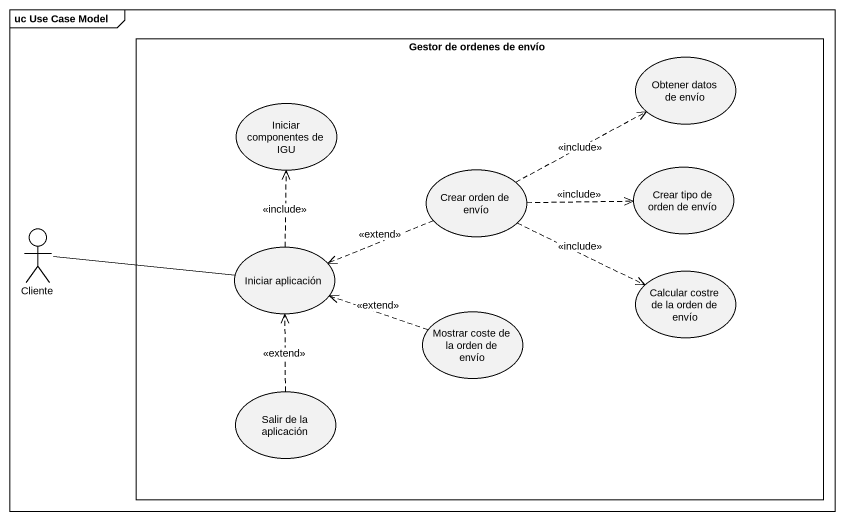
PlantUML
@startuml
mainframe uc Use Case Model
rectangle "Gestor de ordenes de envío" as Gestor_de_ordenes_de_envío {
  usecase "Obtener datos de envío" as Obtener_datos_de_envío
  usecase "Iniciar componentes de IGU" as Iniciar_componentes_de_IGU
  usecase "Crear orden de envío" as Crear_orden_de_envío
  usecase "Crear tipo de orden de envío" as Crear_tipo_de_orden_de_envío
  usecase "Iniciar aplicación" as Iniciar_aplicación
  usecase "Calcular costre de la orden de envío" as Calcular_costre_de_la_orden
  usecase "Mostrar coste de la orden de envío" as Mostrar_coste_de_la_orden
  usecase "Salir de la aplicación" as Salir_de_la_aplicación
}
actor Cliente
Crear_orden_de_envío .right.> Obtener_datos_de_envío : <<include>>
Crear_orden_de_envío .right.> Crear_tipo_de_orden_de_envío : <<include>>
Crear_orden_de_envío .left.> Iniciar_aplicación : <<extend>>
Crear_orden_de_envío .right.> Calcular_costre_de_la_orden : <<include>>
Cliente -right- Iniciar_aplicación
Iniciar_aplicación .up.> Iniciar_componentes_de_IGU : <<include>>
Mostrar_coste_de_la_orden .left.> Iniciar_aplicación : <<extend>>
Salir_de_la_aplicación .up.> Iniciar_aplicación : <<extend>>
@enduml
